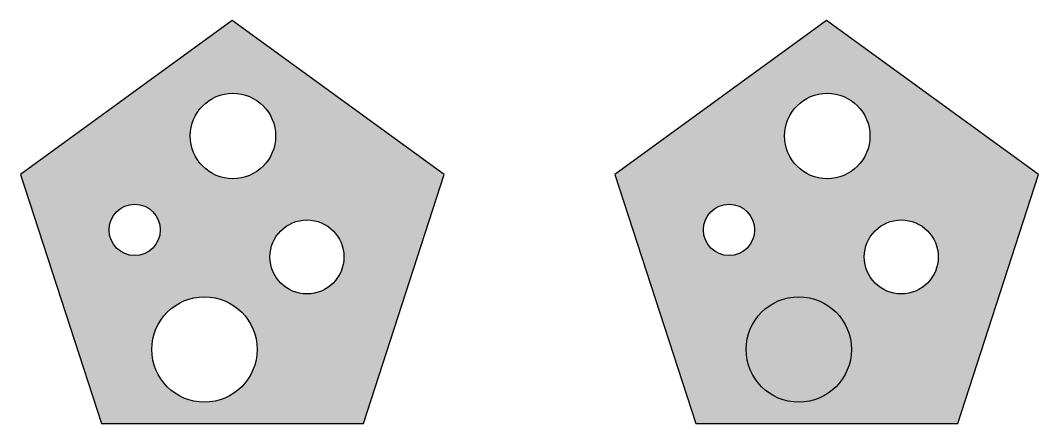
# Model space of a CAD drawing. Header units: millimetres. Extents: x 20 to 157, y 20 to 74.
import ezdxf

# ---------------------------------------------------------------- set-up
doc = ezdxf.new("R2010")
doc.units = ezdxf.units.MM

msp = doc.modelspace()

# ---------------------------------------------------------------- hatches: boundary and pattern name
h = msp.add_hatch(color=256)
h.set_gradient(color1=(0, 0, 255), one_color=1, tint=1, name='HEMISPHERICAL')
h.paths.add_polyline_path([(77.06, 53.54), (48.53, 74.27), (20, 53.54), (30.9, 20), (66.17, 20)])
h.paths.add_polyline_path([(53.59, 42.43, -1), (63.56, 42.43, -1)], flags=16)
h.paths.add_polyline_path([(37.69, 29.98, -1), (51.87, 29.98, -1)], flags=16)
h.paths.add_polyline_path([(42.86, 58.71, -1), (54.36, 58.71, -1)], flags=16)
h.paths.add_polyline_path([(31.93, 46.07, -1), (38.84, 46.07, -1)], flags=16)
h = msp.add_hatch(color=256)
h.set_gradient(color1=(0, 0, 255), one_color=1, tint=1, name='HEMISPHERICAL')
h.paths.add_polyline_path([(117.69, 29.98, 1), (131.87, 29.98, 1)], flags=0)
h.paths.add_polyline_path([(157.06, 53.54), (128.53, 74.27), (100, 53.54), (110.9, 20), (146.17, 20)])
h.paths.add_polyline_path([(133.59, 42.43, -1), (143.56, 42.43, -1)], flags=16)
h.paths.add_polyline_path([(117.69, 29.98, -1), (131.87, 29.98, -1)], flags=16)
h.paths.add_polyline_path([(122.86, 58.71, -1), (134.36, 58.71, -1)], flags=16)
h.paths.add_polyline_path([(111.93, 46.07, -1), (118.84, 46.07, -1)], flags=16)

# ---------------------------------------------------------------- linework, layer by layer
for points in [[(48.53, 74.27), (20, 53.54), (30.9, 20), (66.17, 20), (77.06, 53.54)], [(128.53, 74.27), (100, 53.54), (110.9, 20), (146.17, 20), (157.06, 53.54)]]:
    msp.add_lwpolyline(points, close=True)
for centre, radius in [((48.61, 58.71), 5.75), ((128.61, 58.71), 5.75), ((35.39, 46.07), 3.45), ((115.39, 46.07), 3.45), ((58.58, 42.43), 4.98), ((138.58, 42.43), 4.98), ((44.78, 29.98), 7.09), ((124.78, 29.98), 7.09)]:
    msp.add_circle(centre, radius)

doc.saveas('drawing.dxf')
